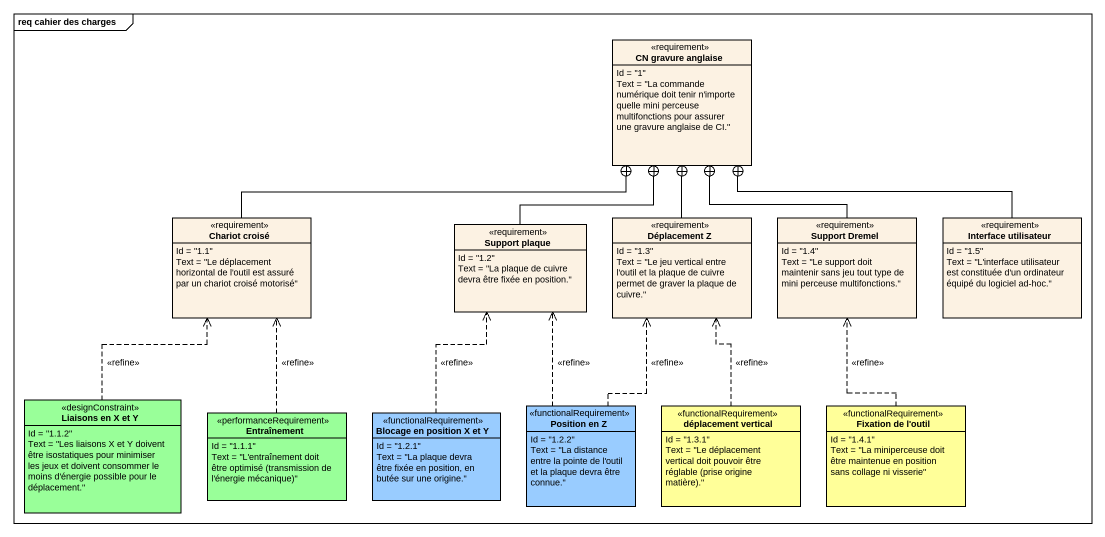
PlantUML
@startuml
mainframe req cahier des charges
hide circle
hide empty members
class "CN gravure anglaise" as CN_gravure_anglaise <<requirement>> {
  Id = "1"
  Text = "La commande numérique doit tenir n'importe quelle mini perceuse multifonctions pour assurer une gravure anglaise de CI."
}
class "Chariot croisé" as Chariot_croisé <<requirement>> {
  Id = "1.1"
  Text = "Le déplacement horizontal de l'outil est assuré par un chariot croisé motorisé"
}
class "Support plaque" as Support_plaque <<requirement>> {
  Id = "1.2"
  Text = "La plaque de cuivre devra être fixée en position."
}
class "Déplacement Z" as Déplacement_Z <<requirement>> {
  Id = "1.3"
  Text = "Le jeu vertical entre l'outil et la plaque de cuivre permet de graver la plaque de cuivre."
}
class "Support Dremel" as Support_Dremel <<requirement>> {
  Id = "1.4"
  Text = "Le support doit maintenir sans jeu tout type de mini perceuse multifonctions."
}
class "Interface utilisateur" as Interface_utilisateur <<requirement>> {
  Id = "1.5"
  Text = "L'interface utilisateur est constituée d'un ordinateur équipé du logiciel ad-hoc."
}
class "Liaisons en X et Y" as Liaisons_en_X_et_Y <<designConstraint>> #99FF99 {
  Id = "1.1.2"
  Text = "Les liaisons X et Y doivent être isostatiques pour minimiser les jeux et doivent consommer le moins d'énergie possible pour le déplacement."
}
class Entraînement <<performanceRequirement>> #99FF99 {
  Id = "1.1.1"
  {field} Text = "L'entraînement doit être optimisé (transmission de l'énergie mécanique)"
}
class "Blocage en position X et Y" as Blocage_en_position_X_et_Y <<functionalRequirement>> #99CCFF {
  Id = "1.2.1"
  Text = "La plaque devra être fixée en position, en butée sur une origine."
}
class "Position en Z" as Position_en_Z <<functionalRequirement>> #99CCFF {
  Id = "1.2.2"
  Text = "La distance entre la pointe de l'outil et la plaque devra être connue."
}
class "déplacement vertical" as déplacement_vertical <<functionalRequirement>> #FFFF99 {
  Id = "1.3.1"
  {field} Text = "Le déplacement vertical doit pouvoir être réglable (prise origine matière)."
}
class "Fixation de l'outil" as Fixation_de_l_outil <<functionalRequirement>> #FFFF99 {
  Id = "1.4.1"
  Text = "La miniperceuse doit être maintenue en position sans collage ni visserie"
}
Chariot_croisé -right-+ CN_gravure_anglaise
Support_plaque -up-+ CN_gravure_anglaise
Déplacement_Z -up-+ CN_gravure_anglaise
Support_Dremel -up-+ CN_gravure_anglaise
Interface_utilisateur -left-+ CN_gravure_anglaise
Liaisons_en_X_et_Y .up.> Chariot_croisé : <<refine>>
Entraînement .up.> Chariot_croisé : <<refine>>
Blocage_en_position_X_et_Y .up.> Support_plaque : <<refine>>
Position_en_Z .up.> Support_plaque : <<refine>>
Position_en_Z .up.> Déplacement_Z : <<refine>>
déplacement_vertical .up.> Déplacement_Z : <<refine>>
Fixation_de_l_outil .up.> Support_Dremel : <<refine>>
@enduml
